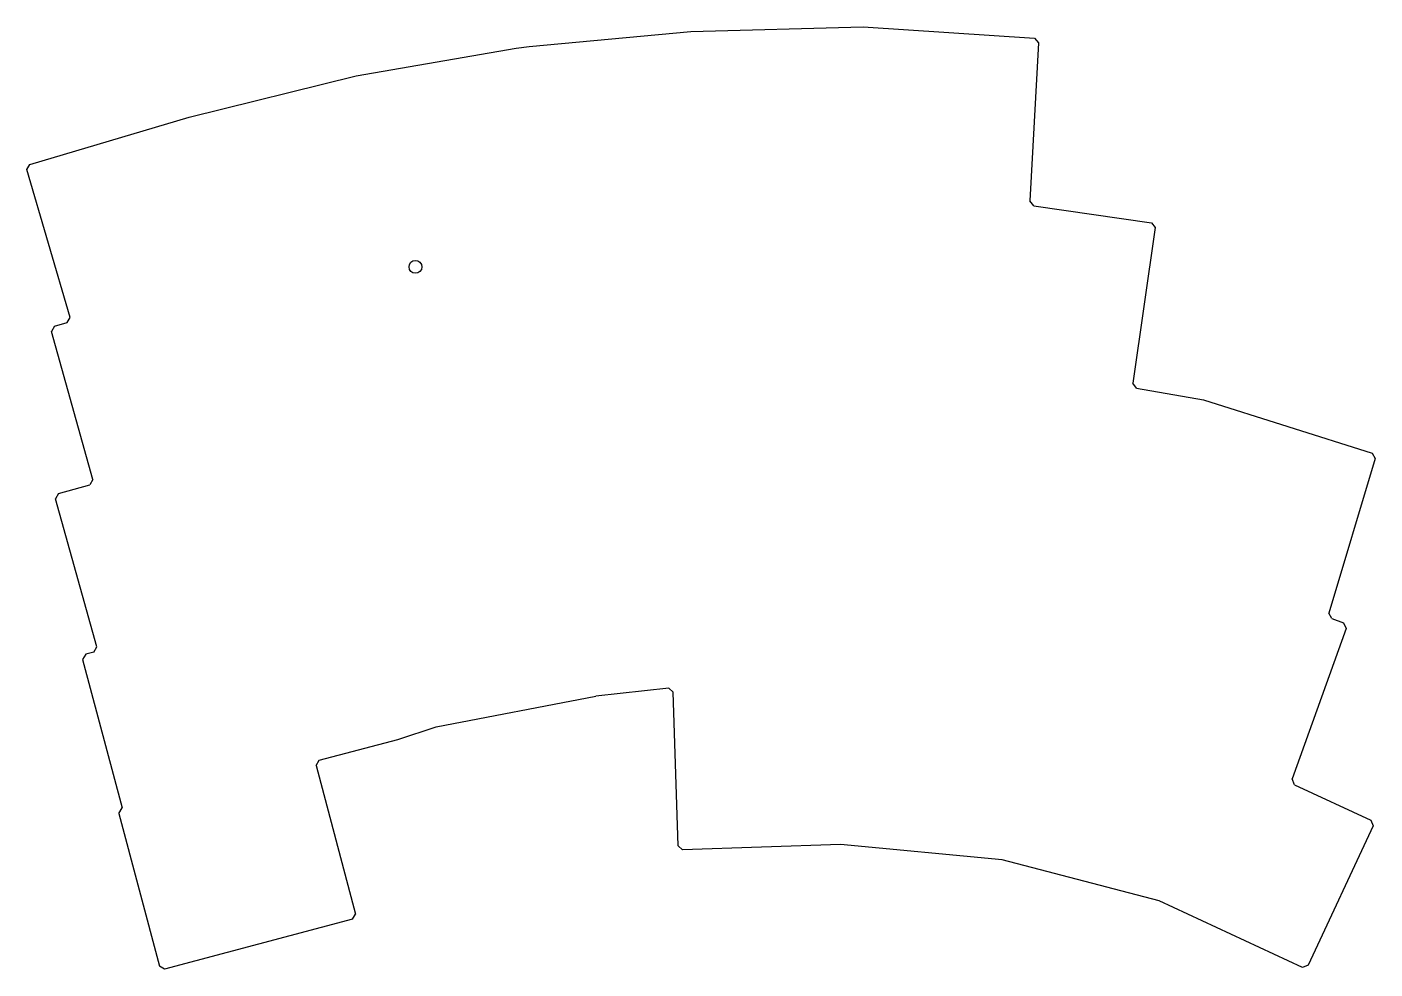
# Model space of a CAD drawing. Header units: millimetres. Extents: x -79 to 79, y -55 to 55.
import ezdxf

# ---------------------------------------------------------------- set-up
doc = ezdxf.new("R2010")
doc.units = ezdxf.units.MM
doc.layers.add('Default', color=7, linetype='Continuous')

msp = doc.modelspace()

# ---------------------------------------------------------------- linework, layer by layer
at = {"layer": 'Default', "color": 7, "linetype": 'Continuous'}
for p, q in [((-20.1, 52.86), (-1.18, 54.59)), ((-1.18, 54.59), (18.97, 55.14)), ((18.97, 55.14), (39.01, 53.81)), ((39.01, 53.81), (39.48, 53.28)), ((-40.36, 49.4), (-21.64, 52.66)), ((-21.64, 52.66), (-20.1, 52.86)), ((39.48, 53.28), (38.5, 34.77)), ((-59.92, 44.59), (-40.36, 49.4)), ((-78.55, 39.05), (-59.92, 44.59)), ((-78.89, 38.43), (-78.55, 39.05)), ((-73.85, 21.14), (-78.89, 38.43)), ((38.97, 34.2), (38.5, 34.77)), ((38.97, 34.2), (52.74, 32.21)), ((53.17, 31.65), (50.55, 13.42)), ((52.74, 32.21), (53.17, 31.65)), ((-75.67, 20.11), (-74.19, 20.53)), ((-74.19, 20.53), (-73.85, 21.14)), ((-75.67, 20.11), (-76.02, 19.5)), ((-71.19, 2.16), (-76.02, 19.5)), ((50.97, 12.84), (50.55, 13.42)), ((50.97, 12.84), (58.79, 11.47)), ((58.79, 11.47), (78.55, 5.25)), ((78.55, 5.25), (78.88, 4.62)), ((78.88, 4.62), (73.48, -13.48)), ((-71.19, 2.16), (-71.53, 1.54)), ((-75.19, 0.52), (-75.54, -0.09)), ((-75.19, 0.52), (-71.53, 1.54)), ((-70.71, -17.44), (-75.54, -0.09)), ((73.81, -14.13), (73.48, -13.48)), ((73.81, -14.13), (75.2, -14.63)), ((75.5, -15.27), (69.18, -32.9)), ((75.2, -14.63), (75.5, -15.27)), ((-72.01, -18.29), (-72.37, -18.9)), ((-72.37, -18.9), (-67.76, -36.3)), ((-71.06, -18.04), (-72.01, -18.29)), ((-71.06, -18.04), (-70.71, -17.44)), ((-30.98, -26.8), (-12.32, -23.19)), ((-3.78, -22.28), (-12.32, -23.19)), ((-3.78, -22.28), (-3.27, -22.73)), ((-2.67, -40.72), (-3.27, -22.73)), ((-35.49, -28.27), (-30.98, -26.8)), ((-44.68, -30.71), (-35.49, -28.27)), ((-45.04, -31.32), (-44.68, -30.71)), ((-45.04, -31.32), (-40.43, -48.72)), ((69.46, -33.58), (69.18, -32.9)), ((69.46, -33.58), (78.41, -37.73)), ((-68.12, -36.93), (-67.76, -36.3)), ((-68.12, -36.93), (-63.39, -54.8)), ((78.41, -37.73), (78.65, -38.4)), ((78.65, -38.4), (71.07, -54.72)), ((-2.67, -40.72), (-2.15, -41.2)), ((16.34, -40.59), (-2.15, -41.2)), ((35.25, -42.37), (16.34, -40.59)), ((53.63, -47.18), (35.25, -42.37)), ((70.41, -54.97), (53.63, -47.18)), ((-40.79, -49.33), (-40.43, -48.72)), ((-40.79, -49.33), (-62.78, -55.15)), ((-62.78, -55.15), (-63.39, -54.8)), ((71.07, -54.72), (70.41, -54.97))]:
    msp.add_line(p, q, dxfattribs=at)
msp.add_circle((-33.42, 27.05), 0.75, dxfattribs=at)

doc.saveas('drawing.dxf')
